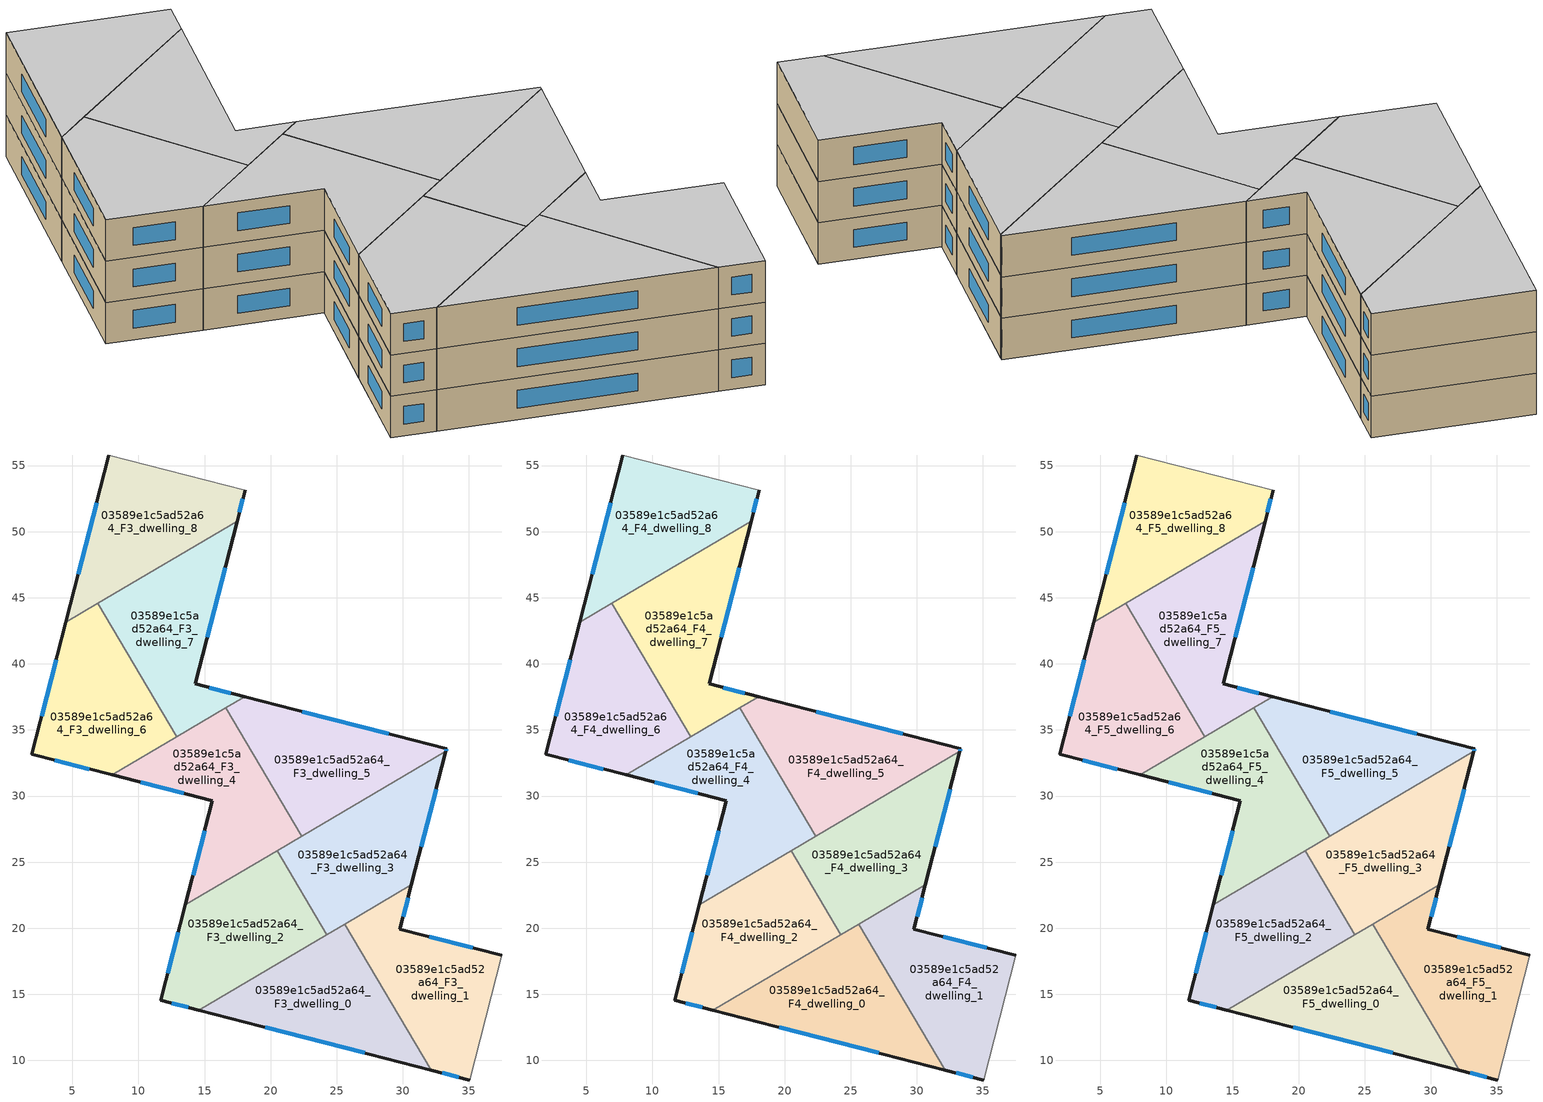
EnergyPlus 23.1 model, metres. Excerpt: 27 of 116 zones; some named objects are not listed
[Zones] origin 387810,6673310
03589e1c5ad52a64_F3_dwelling_0
 floor to 03589e1c5ad52a64_F2_dwelling_0 (EU_floor_Construction): 25.62,20.31 32.14,9.27 14.58,13.8 z9
 wall outside (EU_wall_Construction): 14.58,13.8 32.14,9.27 z9:12
 wall to 03589e1c5ad52a64_F3_dwelling_1 (EU_wall_Construction): 32.14,9.27 25.62,20.31 z9:12
 wall to 03589e1c5ad52a64_F3_dwelling_2 (EU_wall_Construction): 24.24,19.5 14.58,13.8 z9:12
 wall to 03589e1c5ad52a64_F3_dwelling_3 (EU_wall_Construction): 25.62,20.31 24.24,19.5 z9:12
 window (EU_Window_Construction): 19.59,12.5 27.12,10.56 z9.86:11.14
03589e1c5ad52a64_F3_dwelling_1
 floor to 03589e1c5ad52a64_F2_dwelling_1 (EU_floor_Construction): 37.48,17.94 35.05,8.52 32.14,9.27 25.62,20.31 30.65,23.28 29.78,19.93 z9
 wall outside (EU_wall_Construction): 37.48,17.94 29.78,19.93 30.65,23.28 / 32.14,9.27 35.05,8.52 z9:12
 wall adiabatic (EU_wall_Construction): 35.05,8.52 37.48,17.94 z9:12
 wall to 03589e1c5ad52a64_F3_dwelling_3 (EU_wall_Construction): 30.65,23.28 25.62,20.31 z9:12
 window (EU_Window_Construction): 30.03,20.88 30.4,22.32 / 35.28,18.51 31.98,19.36 / 32.97,9.05 34.22,8.73 z9.86:11.14
03589e1c5ad52a64_F3_dwelling_2
 floor to 03589e1c5ad52a64_F2_dwelling_2 (EU_floor_Construction): 20.48,25.85 24.23,19.5 14.58,13.8 11.69,14.54 13.55,21.76 z9
 wall outside (EU_wall_Construction): 13.55,21.76 11.69,14.54 14.58,13.8 z9:12
 wall to 03589e1c5ad52a64_F3_dwelling_3 (EU_wall_Construction): 24.23,19.5 20.48,25.85 z9:12
 wall to 03589e1c5ad52a64_F3_dwelling_4 (EU_wall_Construction): 20.48,25.85 13.55,21.76 z9:12
 window (EU_Window_Construction): 12.51,14.33 13.75,14.01 / 13.02,19.7 12.22,16.6 z9.86:11.14
03589e1c5ad52a64_F3_dwelling_3
 floor to 03589e1c5ad52a64_F2_dwelling_3 (EU_floor_Construction): 33.26,33.39 30.65,23.28 24.23,19.5 20.48,25.85 z9
 wall outside (EU_wall_Construction): 30.65,23.28 33.26,33.39 z9:12
 wall to 03589e1c5ad52a64_F3_dwelling_5 (EU_wall_Construction): 33.26,33.39 22.35,26.96 z9:12
 wall to 03589e1c5ad52a64_F3_dwelling_4 (EU_wall_Construction): 22.35,26.96 20.48,25.85 z9:12
 window (EU_Window_Construction): 31.39,26.17 32.51,30.5 z9.86:11.14
03589e1c5ad52a64_F3_dwelling_4
 floor to 03589e1c5ad52a64_F2_dwelling_4 (EU_floor_Construction): 16.62,36.67 22.35,26.96 13.55,21.76 15.58,29.64 8.02,31.59 z9
 wall outside (EU_wall_Construction): 8.02,31.59 15.58,29.64 13.55,21.76 z9:12
 wall to 03589e1c5ad52a64_F3_dwelling_5 (EU_wall_Construction): 22.35,26.96 16.62,36.67 z9:12
 wall to 03589e1c5ad52a64_F3_dwelling_6 (EU_wall_Construction): 12.9,34.47 8.02,31.59 z9:12
 wall to 03589e1c5ad52a64_F3_dwelling_7 (EU_wall_Construction): 16.62,36.67 12.9,34.47 z9:12
 window (EU_Window_Construction): 10.18,31.04 13.42,30.2 / 15,27.39 14.13,24.01 z9.86:11.14
03589e1c5ad52a64_F3_dwelling_5
 floor to 03589e1c5ad52a64_F2_dwelling_5 (EU_floor_Construction): 33.3,33.58 33.26,33.39 22.35,26.96 16.62,36.67 18.04,37.51 z9
 wall outside (EU_wall_Construction): 33.26,33.39 33.3,33.58 18.04,37.51 z9:12
 wall to 03589e1c5ad52a64_F3_dwelling_7 (EU_wall_Construction): 18.04,37.51 16.62,36.67 z9:12
 window (EU_Window_Construction): 28.94,34.7 22.4,36.39 / 33.27,33.44 33.29,33.52 z9.86:11.14
03589e1c5ad52a64_F3_dwelling_6
 floor to 03589e1c5ad52a64_F2_dwelling_6 (EU_floor_Construction): 6.93,44.59 12.9,34.47 8.02,31.59 1.93,33.16 4.51,43.17 z9
 wall outside (EU_wall_Construction): 4.51,43.17 1.93,33.16 8.02,31.59 z9:12
 wall to 03589e1c5ad52a64_F3_dwelling_7 (EU_wall_Construction): 12.9,34.47 6.93,44.59 z9:12
 wall to 03589e1c5ad52a64_F3_dwelling_8 (EU_wall_Construction): 6.93,44.59 4.51,43.17 z9:12
 window (EU_Window_Construction): 3.77,40.31 2.67,36.02 / 3.67,32.71 6.28,32.04 z9.86:11.14
03589e1c5ad52a64_F3_dwelling_7
 floor to 03589e1c5ad52a64_F2_dwelling_7 (EU_floor_Construction): 17.46,50.81 14.28,38.48 18.04,37.51 12.9,34.47 6.93,44.59 z9
 wall outside (EU_wall_Construction): 18.04,37.51 14.28,38.48 17.46,50.81 z9:12
 wall to 03589e1c5ad52a64_F3_dwelling_8 (EU_wall_Construction): 17.46,50.81 6.93,44.59 z9:12
 window (EU_Window_Construction): 16.97,37.79 15.36,38.2 / 15.19,42 16.55,47.28 z9.86:11.14
03589e1c5ad52a64_F3_dwelling_8
 floor to 03589e1c5ad52a64_F2_dwelling_8 (EU_floor_Construction): 18.06,53.15 17.46,50.81 4.51,43.17 7.77,55.8 z9
 wall outside (EU_wall_Construction): 7.77,55.8 4.51,43.17 / 17.46,50.81 18.06,53.15 z9:12
 wall adiabatic (EU_wall_Construction): 18.06,53.15 7.77,55.8 z9:12
 window (EU_Window_Construction): 6.84,52.19 5.44,46.78 / 17.63,51.47 17.89,52.48 z9.86:11.14
03589e1c5ad52a64_F4_dwelling_0
 floor to 03589e1c5ad52a64_F3_dwelling_0 (EU_floor_Construction): 25.62,20.31 32.14,9.27 14.58,13.8 z12
 wall outside (EU_wall_Construction): 14.58,13.8 32.14,9.27 z12:15
 wall to 03589e1c5ad52a64_F4_dwelling_1 (EU_wall_Construction): 32.14,9.27 25.62,20.31 z12:15
 wall to 03589e1c5ad52a64_F4_dwelling_2 (EU_wall_Construction): 24.24,19.5 14.58,13.8 z12:15
 wall to 03589e1c5ad52a64_F4_dwelling_3 (EU_wall_Construction): 25.62,20.31 24.24,19.5 z12:15
 window (EU_Window_Construction): 19.59,12.5 27.12,10.56 z12.86:14.14
03589e1c5ad52a64_F4_dwelling_1
 floor to 03589e1c5ad52a64_F3_dwelling_1 (EU_floor_Construction): 37.48,17.94 35.05,8.52 32.14,9.27 25.62,20.31 30.65,23.28 29.78,19.93 z12
 wall outside (EU_wall_Construction): 37.48,17.94 29.78,19.93 30.65,23.28 / 32.14,9.27 35.05,8.52 z12:15
 wall adiabatic (EU_wall_Construction): 35.05,8.52 37.48,17.94 z12:15
 wall to 03589e1c5ad52a64_F4_dwelling_3 (EU_wall_Construction): 30.65,23.28 25.62,20.31 z12:15
 window (EU_Window_Construction): 30.03,20.88 30.4,22.32 / 35.28,18.51 31.98,19.36 / 32.97,9.05 34.22,8.73 z12.86:14.14
03589e1c5ad52a64_F4_dwelling_2
 floor to 03589e1c5ad52a64_F3_dwelling_2 (EU_floor_Construction): 20.48,25.85 24.23,19.5 14.58,13.8 11.69,14.54 13.55,21.76 z12
 wall outside (EU_wall_Construction): 13.55,21.76 11.69,14.54 14.58,13.8 z12:15
 wall to 03589e1c5ad52a64_F4_dwelling_3 (EU_wall_Construction): 24.23,19.5 20.48,25.85 z12:15
 wall to 03589e1c5ad52a64_F4_dwelling_4 (EU_wall_Construction): 20.48,25.85 13.55,21.76 z12:15
 window (EU_Window_Construction): 12.51,14.33 13.75,14.01 / 13.02,19.7 12.22,16.6 z12.86:14.14
03589e1c5ad52a64_F4_dwelling_3
 floor to 03589e1c5ad52a64_F3_dwelling_3 (EU_floor_Construction): 33.26,33.39 30.65,23.28 24.23,19.5 20.48,25.85 z12
 wall outside (EU_wall_Construction): 30.65,23.28 33.26,33.39 z12:15
 wall to 03589e1c5ad52a64_F4_dwelling_5 (EU_wall_Construction): 33.26,33.39 22.35,26.96 z12:15
 wall to 03589e1c5ad52a64_F4_dwelling_4 (EU_wall_Construction): 22.35,26.96 20.48,25.85 z12:15
 window (EU_Window_Construction): 31.39,26.17 32.51,30.5 z12.86:14.14
03589e1c5ad52a64_F4_dwelling_4
 floor to 03589e1c5ad52a64_F3_dwelling_4 (EU_floor_Construction): 16.62,36.67 22.35,26.96 13.55,21.76 15.58,29.64 8.02,31.59 z12
 wall outside (EU_wall_Construction): 8.02,31.59 15.58,29.64 13.55,21.76 z12:15
 wall to 03589e1c5ad52a64_F4_dwelling_5 (EU_wall_Construction): 22.35,26.96 16.62,36.67 z12:15
 wall to 03589e1c5ad52a64_F4_dwelling_6 (EU_wall_Construction): 12.9,34.47 8.02,31.59 z12:15
 wall to 03589e1c5ad52a64_F4_dwelling_7 (EU_wall_Construction): 16.62,36.67 12.9,34.47 z12:15
 window (EU_Window_Construction): 10.18,31.04 13.42,30.2 / 15,27.39 14.13,24.01 z12.86:14.14
03589e1c5ad52a64_F4_dwelling_5
 floor to 03589e1c5ad52a64_F3_dwelling_5 (EU_floor_Construction): 33.3,33.58 33.26,33.39 22.35,26.96 16.62,36.67 18.04,37.51 z12
 wall outside (EU_wall_Construction): 33.26,33.39 33.3,33.58 18.04,37.51 z12:15
 wall to 03589e1c5ad52a64_F4_dwelling_7 (EU_wall_Construction): 18.04,37.51 16.62,36.67 z12:15
 window (EU_Window_Construction): 28.94,34.7 22.4,36.39 / 33.27,33.44 33.29,33.52 z12.86:14.14
03589e1c5ad52a64_F4_dwelling_6
 floor to 03589e1c5ad52a64_F3_dwelling_6 (EU_floor_Construction): 6.93,44.59 12.9,34.47 8.02,31.59 1.93,33.16 4.51,43.17 z12
 wall outside (EU_wall_Construction): 4.51,43.17 1.93,33.16 8.02,31.59 z12:15
 wall to 03589e1c5ad52a64_F4_dwelling_7 (EU_wall_Construction): 12.9,34.47 6.93,44.59 z12:15
 wall to 03589e1c5ad52a64_F4_dwelling_8 (EU_wall_Construction): 6.93,44.59 4.51,43.17 z12:15
 window (EU_Window_Construction): 3.77,40.31 2.67,36.02 / 3.67,32.71 6.28,32.04 z12.86:14.14
03589e1c5ad52a64_F4_dwelling_7
 floor to 03589e1c5ad52a64_F3_dwelling_7 (EU_floor_Construction): 17.46,50.81 14.28,38.48 18.04,37.51 12.9,34.47 6.93,44.59 z12
 wall outside (EU_wall_Construction): 18.04,37.51 14.28,38.48 17.46,50.81 z12:15
 wall to 03589e1c5ad52a64_F4_dwelling_8 (EU_wall_Construction): 17.46,50.81 6.93,44.59 z12:15
 window (EU_Window_Construction): 16.97,37.79 15.36,38.2 / 15.19,42 16.55,47.28 z12.86:14.14
03589e1c5ad52a64_F4_dwelling_8
 floor to 03589e1c5ad52a64_F3_dwelling_8 (EU_floor_Construction): 18.06,53.15 17.46,50.81 4.51,43.17 7.77,55.8 z12
 wall outside (EU_wall_Construction): 7.77,55.8 4.51,43.17 / 17.46,50.81 18.06,53.15 z12:15
 wall adiabatic (EU_wall_Construction): 18.06,53.15 7.77,55.8 z12:15
 window (EU_Window_Construction): 6.84,52.19 5.44,46.78 / 17.63,51.47 17.89,52.48 z12.86:14.14
03589e1c5ad52a64_F5_dwelling_0
 floor to 03589e1c5ad52a64_F4_dwelling_0 (EU_floor_Construction): 25.62,20.31 32.14,9.27 14.58,13.8 z15
 wall outside (EU_wall_Construction): 14.58,13.8 32.14,9.27 z15:18
 wall to 03589e1c5ad52a64_F5_dwelling_1 (EU_wall_Construction): 32.14,9.27 25.62,20.31 z15:18
 wall to 03589e1c5ad52a64_F5_dwelling_2 (EU_wall_Construction): 24.24,19.5 14.58,13.8 z15:18
 wall to 03589e1c5ad52a64_F5_dwelling_3 (EU_wall_Construction): 25.62,20.31 24.24,19.5 z15:18
 window (EU_Window_Construction): 19.59,12.5 27.12,10.56 z15.86:17.14
 ceiling to 03589e1c5ad52a64_F6_dwelling_0 (EU_floor_Construction): 32.14,9.27 25.62,20.31 14.58,13.8 z18
03589e1c5ad52a64_F5_dwelling_1
 floor to 03589e1c5ad52a64_F4_dwelling_1 (EU_floor_Construction): 37.48,17.94 35.05,8.52 32.14,9.27 25.62,20.31 30.65,23.28 29.78,19.93 z15
 wall outside (EU_wall_Construction): 37.48,17.94 29.78,19.93 30.65,23.28 / 32.14,9.27 35.05,8.52 z15:18
 wall adiabatic (EU_wall_Construction): 35.05,8.52 37.48,17.94 z15:18
 wall to 03589e1c5ad52a64_F5_dwelling_3 (EU_wall_Construction): 30.65,23.28 25.62,20.31 z15:18
 window (EU_Window_Construction): 30.03,20.88 30.4,22.32 / 35.28,18.51 31.98,19.36 / 32.97,9.05 34.22,8.73 z15.86:17.14
 ceiling to 03589e1c5ad52a64_F6_dwelling_1 (EU_floor_Construction): 35.05,8.52 37.48,17.94 29.78,19.93 30.65,23.28 25.62,20.31 32.14,9.27 z18
03589e1c5ad52a64_F5_dwelling_2
 floor to 03589e1c5ad52a64_F4_dwelling_2 (EU_floor_Construction): 20.48,25.85 24.23,19.5 14.58,13.8 11.69,14.54 13.55,21.76 z15
 wall outside (EU_wall_Construction): 13.55,21.76 11.69,14.54 14.58,13.8 z15:18
 wall to 03589e1c5ad52a64_F5_dwelling_3 (EU_wall_Construction): 24.23,19.5 20.48,25.85 z15:18
 wall to 03589e1c5ad52a64_F5_dwelling_4 (EU_wall_Construction): 20.48,25.85 13.55,21.76 z15:18
 window (EU_Window_Construction): 12.51,14.33 13.75,14.01 / 13.02,19.7 12.22,16.6 z15.86:17.14
 ceiling to 03589e1c5ad52a64_F6_dwelling_2 (EU_floor_Construction): 24.23,19.5 20.48,25.85 13.55,21.76 11.69,14.54 14.58,13.8 z18
03589e1c5ad52a64_F5_dwelling_3
 floor to 03589e1c5ad52a64_F4_dwelling_3 (EU_floor_Construction): 33.26,33.39 30.65,23.28 24.23,19.5 20.48,25.85 z15
 wall outside (EU_wall_Construction): 30.65,23.28 33.26,33.39 z15:18
 wall to 03589e1c5ad52a64_F5_dwelling_5 (EU_wall_Construction): 33.26,33.39 22.35,26.96 z15:18
 wall to 03589e1c5ad52a64_F5_dwelling_4 (EU_wall_Construction): 22.35,26.96 20.48,25.85 z15:18
 window (EU_Window_Construction): 31.39,26.17 32.51,30.5 z15.86:17.14
 ceiling to 03589e1c5ad52a64_F6_dwelling_3 (EU_floor_Construction): 30.65,23.28 33.26,33.39 20.48,25.85 24.23,19.5 z18
03589e1c5ad52a64_F5_dwelling_4
 floor to 03589e1c5ad52a64_F4_dwelling_4 (EU_floor_Construction): 16.62,36.67 22.35,26.96 13.55,21.76 15.58,29.64 8.02,31.59 z15
 wall outside (EU_wall_Construction): 8.02,31.59 15.58,29.64 13.55,21.76 z15:18
 wall to 03589e1c5ad52a64_F5_dwelling_5 (EU_wall_Construction): 22.35,26.96 16.62,36.67 z15:18
 wall to 03589e1c5ad52a64_F5_dwelling_6 (EU_wall_Construction): 12.9,34.47 8.02,31.59 z15:18
 wall to 03589e1c5ad52a64_F5_dwelling_7 (EU_wall_Construction): 16.62,36.67 12.9,34.47 z15:18
 window (EU_Window_Construction): 10.18,31.04 13.42,30.2 / 15,27.39 14.13,24.01 z15.86:17.14
 ceiling to 03589e1c5ad52a64_F6_dwelling_4 (EU_floor_Construction): 22.35,26.96 16.62,36.67 8.02,31.59 15.58,29.64 13.55,21.76 z18
03589e1c5ad52a64_F5_dwelling_5
 floor to 03589e1c5ad52a64_F4_dwelling_5 (EU_floor_Construction): 33.3,33.58 33.26,33.39 22.35,26.96 16.62,36.67 18.04,37.51 z15
 wall outside (EU_wall_Construction): 33.26,33.39 33.3,33.58 18.04,37.51 z15:18
 wall to 03589e1c5ad52a64_F5_dwelling_7 (EU_wall_Construction): 18.04,37.51 16.62,36.67 z15:18
 window (EU_Window_Construction): 28.94,34.7 22.4,36.39 / 33.27,33.44 33.29,33.52 z15.86:17.14
 ceiling to 03589e1c5ad52a64_F6_dwelling_5 (EU_floor_Construction): 33.26,33.39 33.3,33.58 18.04,37.51 16.62,36.67 22.35,26.96 z18
03589e1c5ad52a64_F5_dwelling_6
 floor to 03589e1c5ad52a64_F4_dwelling_6 (EU_floor_Construction): 6.93,44.59 12.9,34.47 8.02,31.59 1.93,33.16 4.51,43.17 z15
 wall outside (EU_wall_Construction): 4.51,43.17 1.93,33.16 8.02,31.59 z15:18
 wall to 03589e1c5ad52a64_F5_dwelling_7 (EU_wall_Construction): 12.9,34.47 6.93,44.59 z15:18
 wall to 03589e1c5ad52a64_F5_dwelling_8 (EU_wall_Construction): 6.93,44.59 4.51,43.17 z15:18
 window (EU_Window_Construction): 3.77,40.31 2.67,36.02 / 3.67,32.71 6.28,32.04 z15.86:17.14
 ceiling to 03589e1c5ad52a64_F6_dwelling_6 (EU_floor_Construction): 12.9,34.47 6.93,44.59 4.51,43.17 1.93,33.16 8.02,31.59 z18
03589e1c5ad52a64_F5_dwelling_7
 floor to 03589e1c5ad52a64_F4_dwelling_7 (EU_floor_Construction): 17.46,50.81 14.28,38.48 18.04,37.51 12.9,34.47 6.93,44.59 z15
 wall outside (EU_wall_Construction): 18.04,37.51 14.28,38.48 17.46,50.81 z15:18
 wall to 03589e1c5ad52a64_F5_dwelling_8 (EU_wall_Construction): 17.46,50.81 6.93,44.59 z15:18
 window (EU_Window_Construction): 16.97,37.79 15.36,38.2 / 15.19,42 16.55,47.28 z15.86:17.14
 ceiling to 03589e1c5ad52a64_F6_dwelling_7 (EU_floor_Construction): 18.04,37.51 14.28,38.48 17.46,50.81 6.93,44.59 12.9,34.47 z18
03589e1c5ad52a64_F5_dwelling_8
 floor to 03589e1c5ad52a64_F4_dwelling_8 (EU_floor_Construction): 18.06,53.15 17.46,50.81 4.51,43.17 7.77,55.8 z15
 wall outside (EU_wall_Construction): 7.77,55.8 4.51,43.17 / 17.46,50.81 18.06,53.15 z15:18
 wall adiabatic (EU_wall_Construction): 18.06,53.15 7.77,55.8 z15:18
 window (EU_Window_Construction): 6.84,52.19 5.44,46.78 / 17.63,51.47 17.89,52.48 z15.86:17.14
 ceiling to 03589e1c5ad52a64_F6_dwelling_8 (EU_floor_Construction): 17.46,50.81 18.06,53.15 7.77,55.8 4.51,43.17 z18
[Building]
EU S2 Campaign: North Axis=0; Terrain=City; Solar Distribution=FullExterior
[Site:Location]
Helsinki-Vantaa.AP: Latitude=60.317; Longitude=24.963; Time Zone=2; Elevation=54.6
[SizingPeriod:WeatherFileDays]
AnnualSizingPeriod: Begin Month=1; Begin Day of Month=1; End Month=12; End Day of Month=31; Day of Week for Start Day=Monday; Use Weather File Daylight Saving Period=No; Use Weather File Rain and Snow Indicators=No
[MATERIAL]
EU_InternalMass_Material: Roughness=MediumRough; Thickness=0.1; Conductivity=1; Density=1800; Specific Heat=900; Thermal Absorptance=0.9; Solar Absorptance=0.7; Visible Absorptance=0.7
[MATERIAL:NOMASS] Roughness=MediumRough; Thermal Absorptance=0.9; Solar Absorptance=0.7; Visible Absorptance=0.7
Name | Thermal Resistance
EU_wall_NoMass | 5.91765
EU_floor_NoMass | 6.2875
[WINDOWMATERIAL:SIMPLEGLAZINGSYSTEM]
EU_Window_SimpleGlazing: UFactor=0.994035; Solar Heat Gain Coefficient=0.7; Visible Transmittance=0.7
[CONSTRUCTION]
EU_wall_Construction: EU_wall_NoMass
EU_floor_Construction: EU_floor_NoMass
EU_Window_Construction: EU_Window_SimpleGlazing
EU_InternalMass_Construction: EU_InternalMass_Material
[ZONE] Type=1; Multiplier=1; Ceiling Height=autocalculate; Floor Area=autocalculate; Part of Total Floor Area=Yes
Name | Volume
03589e1c5ad52a64_F3_dwelling_0; 03589e1c5ad52a64_F4_dwelling_0; 03589e1c5ad52a64_F5_dwelling_0 | 246.678
03589e1c5ad52a64_F3_dwelling_1; 03589e1c5ad52a64_F4_dwelling_1; 03589e1c5ad52a64_F5_dwelling_1 | 246.668
03589e1c5ad52a64_F3_dwelling_2; 03589e1c5ad52a64_F4_dwelling_2; 03589e1c5ad52a64_F5_dwelling_2 | 246.696
03589e1c5ad52a64_F3_dwelling_3; 03589e1c5ad52a64_F4_dwelling_3; 03589e1c5ad52a64_F5_dwelling_3 | 246.664
03589e1c5ad52a64_F3_dwelling_4; 03589e1c5ad52a64_F4_dwelling_4; 03589e1c5ad52a64_F5_dwelling_4 | 246.658
03589e1c5ad52a64_F3_dwelling_5; 03589e1c5ad52a64_F4_dwelling_5; 03589e1c5ad52a64_F5_dwelling_5 | 246.677
03589e1c5ad52a64_F3_dwelling_6; 03589e1c5ad52a64_F4_dwelling_6; 03589e1c5ad52a64_F5_dwelling_6 | 246.698
03589e1c5ad52a64_F3_dwelling_7; 03589e1c5ad52a64_F4_dwelling_7; 03589e1c5ad52a64_F5_dwelling_7 | 246.682
03589e1c5ad52a64_F3_dwelling_8; 03589e1c5ad52a64_F4_dwelling_8; 03589e1c5ad52a64_F5_dwelling_8 | 246.686
[INTERNALMASS] Construction=EU_InternalMass_Construction
Name | Zone or ZoneList | Surface Area
03589e1c5ad52a64_F3_dwelling_0_EU_InternalMass | 03589e1c5ad52a64_F3_dwelling_0 | 82.2289
03589e1c5ad52a64_F3_dwelling_1_EU_InternalMass | 03589e1c5ad52a64_F3_dwelling_1 | 82.223
03589e1c5ad52a64_F3_dwelling_2_EU_InternalMass | 03589e1c5ad52a64_F3_dwelling_2 | 82.2314
03589e1c5ad52a64_F3_dwelling_3_EU_InternalMass | 03589e1c5ad52a64_F3_dwelling_3 | 82.222
03589e1c5ad52a64_F3_dwelling_4_EU_InternalMass | 03589e1c5ad52a64_F3_dwelling_4 | 82.2219
03589e1c5ad52a64_F3_dwelling_5_EU_InternalMass | 03589e1c5ad52a64_F3_dwelling_5 | 82.2223
03589e1c5ad52a64_F3_dwelling_6_EU_InternalMass | 03589e1c5ad52a64_F3_dwelling_6 | 82.2332
03589e1c5ad52a64_F3_dwelling_7_EU_InternalMass | 03589e1c5ad52a64_F3_dwelling_7 | 82.2251
03589e1c5ad52a64_F3_dwelling_8_EU_InternalMass | 03589e1c5ad52a64_F3_dwelling_8 | 82.2289
03589e1c5ad52a64_F4_dwelling_0_EU_InternalMass | 03589e1c5ad52a64_F4_dwelling_0 | 82.2289
03589e1c5ad52a64_F4_dwelling_1_EU_InternalMass | 03589e1c5ad52a64_F4_dwelling_1 | 82.223
03589e1c5ad52a64_F4_dwelling_2_EU_InternalMass | 03589e1c5ad52a64_F4_dwelling_2 | 82.2314
03589e1c5ad52a64_F4_dwelling_3_EU_InternalMass | 03589e1c5ad52a64_F4_dwelling_3 | 82.222
03589e1c5ad52a64_F4_dwelling_4_EU_InternalMass | 03589e1c5ad52a64_F4_dwelling_4 | 82.2219
03589e1c5ad52a64_F4_dwelling_5_EU_InternalMass | 03589e1c5ad52a64_F4_dwelling_5 | 82.2223
03589e1c5ad52a64_F4_dwelling_6_EU_InternalMass | 03589e1c5ad52a64_F4_dwelling_6 | 82.2332
03589e1c5ad52a64_F4_dwelling_7_EU_InternalMass | 03589e1c5ad52a64_F4_dwelling_7 | 82.2251
03589e1c5ad52a64_F4_dwelling_8_EU_InternalMass | 03589e1c5ad52a64_F4_dwelling_8 | 82.2289
03589e1c5ad52a64_F5_dwelling_0_EU_InternalMass | 03589e1c5ad52a64_F5_dwelling_0 | 82.2289
03589e1c5ad52a64_F5_dwelling_1_EU_InternalMass | 03589e1c5ad52a64_F5_dwelling_1 | 82.223
03589e1c5ad52a64_F5_dwelling_2_EU_InternalMass | 03589e1c5ad52a64_F5_dwelling_2 | 82.2314
03589e1c5ad52a64_F5_dwelling_3_EU_InternalMass | 03589e1c5ad52a64_F5_dwelling_3 | 82.222
03589e1c5ad52a64_F5_dwelling_4_EU_InternalMass | 03589e1c5ad52a64_F5_dwelling_4 | 82.2219
03589e1c5ad52a64_F5_dwelling_5_EU_InternalMass | 03589e1c5ad52a64_F5_dwelling_5 | 82.2223
03589e1c5ad52a64_F5_dwelling_6_EU_InternalMass | 03589e1c5ad52a64_F5_dwelling_6 | 82.2332
03589e1c5ad52a64_F5_dwelling_7_EU_InternalMass | 03589e1c5ad52a64_F5_dwelling_7 | 82.2251
03589e1c5ad52a64_F5_dwelling_8_EU_InternalMass | 03589e1c5ad52a64_F5_dwelling_8 | 82.2289
[OTHEREQUIPMENT] Fuel Type=Electricity; Design Level Calculation Method=Watts/Area; Power per Zone Floor Area=1; Fraction Latent=0; Fraction Radiant=0; Fraction Lost=0; Carbon Dioxide Generation Rate=0; EndUse Subcategory=EU_Step8_InternalGains
Name | Zone or ZoneList or Space or SpaceList | Schedule
EU_Step8_InternalGain_03589e1c5ad52a64_F3_dwelling_0_f000 | 03589e1c5ad52a64_F3_dwelling_0 | EU_Step8_GainSchedule_03589e1c5ad52a64_F3_dwelling_0_f000
EU_Step8_InternalGain_03589e1c5ad52a64_F3_dwelling_1_f000 | 03589e1c5ad52a64_F3_dwelling_1 | EU_Step8_GainSchedule_03589e1c5ad52a64_F3_dwelling_1_f000
EU_Step8_InternalGain_03589e1c5ad52a64_F3_dwelling_2_f000 | 03589e1c5ad52a64_F3_dwelling_2 | EU_Step8_GainSchedule_03589e1c5ad52a64_F3_dwelling_2_f000
EU_Step8_InternalGain_03589e1c5ad52a64_F3_dwelling_3_f000 | 03589e1c5ad52a64_F3_dwelling_3 | EU_Step8_GainSchedule_03589e1c5ad52a64_F3_dwelling_3_f000
EU_Step8_InternalGain_03589e1c5ad52a64_F3_dwelling_4_f000 | 03589e1c5ad52a64_F3_dwelling_4 | EU_Step8_GainSchedule_03589e1c5ad52a64_F3_dwelling_4_f000
EU_Step8_InternalGain_03589e1c5ad52a64_F3_dwelling_5_f000 | 03589e1c5ad52a64_F3_dwelling_5 | EU_Step8_GainSchedule_03589e1c5ad52a64_F3_dwelling_5_f000
EU_Step8_InternalGain_03589e1c5ad52a64_F3_dwelling_6_f000 | 03589e1c5ad52a64_F3_dwelling_6 | EU_Step8_GainSchedule_03589e1c5ad52a64_F3_dwelling_6_f000
EU_Step8_InternalGain_03589e1c5ad52a64_F3_dwelling_7_f000 | 03589e1c5ad52a64_F3_dwelling_7 | EU_Step8_GainSchedule_03589e1c5ad52a64_F3_dwelling_7_f000
EU_Step8_InternalGain_03589e1c5ad52a64_F3_dwelling_8_f000 | 03589e1c5ad52a64_F3_dwelling_8 | EU_Step8_GainSchedule_03589e1c5ad52a64_F3_dwelling_8_f000
EU_Step8_InternalGain_03589e1c5ad52a64_F4_dwelling_0_f000 | 03589e1c5ad52a64_F4_dwelling_0 | EU_Step8_GainSchedule_03589e1c5ad52a64_F4_dwelling_0_f000
EU_Step8_InternalGain_03589e1c5ad52a64_F4_dwelling_1_f000 | 03589e1c5ad52a64_F4_dwelling_1 | EU_Step8_GainSchedule_03589e1c5ad52a64_F4_dwelling_1_f000
EU_Step8_InternalGain_03589e1c5ad52a64_F4_dwelling_2_f000 | 03589e1c5ad52a64_F4_dwelling_2 | EU_Step8_GainSchedule_03589e1c5ad52a64_F4_dwelling_2_f000
EU_Step8_InternalGain_03589e1c5ad52a64_F4_dwelling_3_f000 | 03589e1c5ad52a64_F4_dwelling_3 | EU_Step8_GainSchedule_03589e1c5ad52a64_F4_dwelling_3_f000
EU_Step8_InternalGain_03589e1c5ad52a64_F4_dwelling_4_f000 | 03589e1c5ad52a64_F4_dwelling_4 | EU_Step8_GainSchedule_03589e1c5ad52a64_F4_dwelling_4_f000
EU_Step8_InternalGain_03589e1c5ad52a64_F4_dwelling_5_f000 | 03589e1c5ad52a64_F4_dwelling_5 | EU_Step8_GainSchedule_03589e1c5ad52a64_F4_dwelling_5_f000
EU_Step8_InternalGain_03589e1c5ad52a64_F4_dwelling_6_f000 | 03589e1c5ad52a64_F4_dwelling_6 | EU_Step8_GainSchedule_03589e1c5ad52a64_F4_dwelling_6_f000
EU_Step8_InternalGain_03589e1c5ad52a64_F4_dwelling_7_f000 | 03589e1c5ad52a64_F4_dwelling_7 | EU_Step8_GainSchedule_03589e1c5ad52a64_F4_dwelling_7_f000
EU_Step8_InternalGain_03589e1c5ad52a64_F4_dwelling_8_f000 | 03589e1c5ad52a64_F4_dwelling_8 | EU_Step8_GainSchedule_03589e1c5ad52a64_F4_dwelling_8_f000
EU_Step8_InternalGain_03589e1c5ad52a64_F5_dwelling_0_f000 | 03589e1c5ad52a64_F5_dwelling_0 | EU_Step8_GainSchedule_03589e1c5ad52a64_F5_dwelling_0_f000
EU_Step8_InternalGain_03589e1c5ad52a64_F5_dwelling_1_f000 | 03589e1c5ad52a64_F5_dwelling_1 | EU_Step8_GainSchedule_03589e1c5ad52a64_F5_dwelling_1_f000
EU_Step8_InternalGain_03589e1c5ad52a64_F5_dwelling_2_f000 | 03589e1c5ad52a64_F5_dwelling_2 | EU_Step8_GainSchedule_03589e1c5ad52a64_F5_dwelling_2_f000
EU_Step8_InternalGain_03589e1c5ad52a64_F5_dwelling_3_f000 | 03589e1c5ad52a64_F5_dwelling_3 | EU_Step8_GainSchedule_03589e1c5ad52a64_F5_dwelling_3_f000
EU_Step8_InternalGain_03589e1c5ad52a64_F5_dwelling_4_f000 | 03589e1c5ad52a64_F5_dwelling_4 | EU_Step8_GainSchedule_03589e1c5ad52a64_F5_dwelling_4_f000
EU_Step8_InternalGain_03589e1c5ad52a64_F5_dwelling_5_f000 | 03589e1c5ad52a64_F5_dwelling_5 | EU_Step8_GainSchedule_03589e1c5ad52a64_F5_dwelling_5_f000
EU_Step8_InternalGain_03589e1c5ad52a64_F5_dwelling_6_f000 | 03589e1c5ad52a64_F5_dwelling_6 | EU_Step8_GainSchedule_03589e1c5ad52a64_F5_dwelling_6_f000
EU_Step8_InternalGain_03589e1c5ad52a64_F5_dwelling_7_f000 | 03589e1c5ad52a64_F5_dwelling_7 | EU_Step8_GainSchedule_03589e1c5ad52a64_F5_dwelling_7_f000
EU_Step8_InternalGain_03589e1c5ad52a64_F5_dwelling_8_f000 | 03589e1c5ad52a64_F5_dwelling_8 | EU_Step8_GainSchedule_03589e1c5ad52a64_F5_dwelling_8_f000
[ZONEVENTILATION:DESIGNFLOWRATE] Schedule=EU_AlwaysOn; Design Flow Rate Calculation Method=AirChanges/Hour; Air Changes per Hour=0.596421; Ventilation Type=Natural; Fan Pressure Rise=0; Fan Total Efficiency=1; Constant Term Coefficient=1; Temperature Term Coefficient=0; Velocity Term Coefficient=0; Velocity Squared Term Coefficient=0; Minimum Indoor Temperature=-100; Maximum Indoor Temperature=100; Delta Temperature=-100; Minimum Outdoor Temperature=-100; Maximum Outdoor Temperature=100; Maximum Wind Speed=40
Name | Zone or ZoneList or Space or SpaceList
EU_ConstantAir_03589e1c5ad52a64_F3_dwelling_0 | 03589e1c5ad52a64_F3_dwelling_0
EU_ConstantAir_03589e1c5ad52a64_F3_dwelling_1 | 03589e1c5ad52a64_F3_dwelling_1
EU_ConstantAir_03589e1c5ad52a64_F3_dwelling_2 | 03589e1c5ad52a64_F3_dwelling_2
EU_ConstantAir_03589e1c5ad52a64_F3_dwelling_3 | 03589e1c5ad52a64_F3_dwelling_3
EU_ConstantAir_03589e1c5ad52a64_F3_dwelling_4 | 03589e1c5ad52a64_F3_dwelling_4
EU_ConstantAir_03589e1c5ad52a64_F3_dwelling_5 | 03589e1c5ad52a64_F3_dwelling_5
EU_ConstantAir_03589e1c5ad52a64_F3_dwelling_6 | 03589e1c5ad52a64_F3_dwelling_6
EU_ConstantAir_03589e1c5ad52a64_F3_dwelling_7 | 03589e1c5ad52a64_F3_dwelling_7
EU_ConstantAir_03589e1c5ad52a64_F3_dwelling_8 | 03589e1c5ad52a64_F3_dwelling_8
EU_ConstantAir_03589e1c5ad52a64_F4_dwelling_0 | 03589e1c5ad52a64_F4_dwelling_0
EU_ConstantAir_03589e1c5ad52a64_F4_dwelling_1 | 03589e1c5ad52a64_F4_dwelling_1
EU_ConstantAir_03589e1c5ad52a64_F4_dwelling_2 | 03589e1c5ad52a64_F4_dwelling_2
EU_ConstantAir_03589e1c5ad52a64_F4_dwelling_3 | 03589e1c5ad52a64_F4_dwelling_3
EU_ConstantAir_03589e1c5ad52a64_F4_dwelling_4 | 03589e1c5ad52a64_F4_dwelling_4
EU_ConstantAir_03589e1c5ad52a64_F4_dwelling_5 | 03589e1c5ad52a64_F4_dwelling_5
EU_ConstantAir_03589e1c5ad52a64_F4_dwelling_6 | 03589e1c5ad52a64_F4_dwelling_6
EU_ConstantAir_03589e1c5ad52a64_F4_dwelling_7 | 03589e1c5ad52a64_F4_dwelling_7
EU_ConstantAir_03589e1c5ad52a64_F4_dwelling_8 | 03589e1c5ad52a64_F4_dwelling_8
EU_ConstantAir_03589e1c5ad52a64_F5_dwelling_0 | 03589e1c5ad52a64_F5_dwelling_0
EU_ConstantAir_03589e1c5ad52a64_F5_dwelling_1 | 03589e1c5ad52a64_F5_dwelling_1
EU_ConstantAir_03589e1c5ad52a64_F5_dwelling_2 | 03589e1c5ad52a64_F5_dwelling_2
EU_ConstantAir_03589e1c5ad52a64_F5_dwelling_3 | 03589e1c5ad52a64_F5_dwelling_3
EU_ConstantAir_03589e1c5ad52a64_F5_dwelling_4 | 03589e1c5ad52a64_F5_dwelling_4
EU_ConstantAir_03589e1c5ad52a64_F5_dwelling_5 | 03589e1c5ad52a64_F5_dwelling_5
EU_ConstantAir_03589e1c5ad52a64_F5_dwelling_6 | 03589e1c5ad52a64_F5_dwelling_6
EU_ConstantAir_03589e1c5ad52a64_F5_dwelling_7 | 03589e1c5ad52a64_F5_dwelling_7
EU_ConstantAir_03589e1c5ad52a64_F5_dwelling_8 | 03589e1c5ad52a64_F5_dwelling_8
[HVACTEMPLATE:ZONE:IDEALLOADSAIRSYSTEM] System Availability Schedule=EU_AlwaysOn; Maximum Heating Supply Air Temperature=50; Minimum Cooling Supply Air Temperature=13; Maximum Heating Supply Air Humidity Ratio=0.0156; Minimum Cooling Supply Air Humidity Ratio=0.0077; Heating Limit=NoLimit; Cooling Limit=NoLimit; Heating Availability Schedule=EU_AlwaysOn; Cooling Availability Schedule=EU_CoolingOff; Dehumidification Control Type=ConstantSensibleHeatRatio; Cooling Sensible Heat Ratio=0.7; Dehumidification Setpoint=60; Humidification Control Type=None; Humidification Setpoint=30; Outdoor Air Method=None; Outdoor Air Flow Rate per Person=0.00944; Outdoor Air Flow Rate per Zone Floor Area=0; Outdoor Air Flow Rate per Zone=0; Demand Controlled Ventilation Type=None; Outdoor Air Economizer Type=NoEconomizer; Heat Recovery Type=None; Sensible Heat Recovery Effectiveness=0.7; Latent Heat Recovery Effectiveness=0.65
Name | Template Thermostat
03589e1c5ad52a64_F3_dwelling_0 | EU_HeatOnly_03589e1c5ad52a64_F3_dwelling_0
03589e1c5ad52a64_F3_dwelling_1 | EU_HeatOnly_03589e1c5ad52a64_F3_dwelling_1
03589e1c5ad52a64_F3_dwelling_2 | EU_HeatOnly_03589e1c5ad52a64_F3_dwelling_2
03589e1c5ad52a64_F3_dwelling_3 | EU_HeatOnly_03589e1c5ad52a64_F3_dwelling_3
03589e1c5ad52a64_F3_dwelling_4 | EU_HeatOnly_03589e1c5ad52a64_F3_dwelling_4
03589e1c5ad52a64_F3_dwelling_5 | EU_HeatOnly_03589e1c5ad52a64_F3_dwelling_5
03589e1c5ad52a64_F3_dwelling_6 | EU_HeatOnly_03589e1c5ad52a64_F3_dwelling_6
03589e1c5ad52a64_F3_dwelling_7 | EU_HeatOnly_03589e1c5ad52a64_F3_dwelling_7
03589e1c5ad52a64_F3_dwelling_8 | EU_HeatOnly_03589e1c5ad52a64_F3_dwelling_8
03589e1c5ad52a64_F4_dwelling_0 | EU_HeatOnly_03589e1c5ad52a64_F4_dwelling_0
03589e1c5ad52a64_F4_dwelling_1 | EU_HeatOnly_03589e1c5ad52a64_F4_dwelling_1
03589e1c5ad52a64_F4_dwelling_2 | EU_HeatOnly_03589e1c5ad52a64_F4_dwelling_2
03589e1c5ad52a64_F4_dwelling_3 | EU_HeatOnly_03589e1c5ad52a64_F4_dwelling_3
03589e1c5ad52a64_F4_dwelling_4 | EU_HeatOnly_03589e1c5ad52a64_F4_dwelling_4
03589e1c5ad52a64_F4_dwelling_5 | EU_HeatOnly_03589e1c5ad52a64_F4_dwelling_5
03589e1c5ad52a64_F4_dwelling_6 | EU_HeatOnly_03589e1c5ad52a64_F4_dwelling_6
03589e1c5ad52a64_F4_dwelling_7 | EU_HeatOnly_03589e1c5ad52a64_F4_dwelling_7
03589e1c5ad52a64_F4_dwelling_8 | EU_HeatOnly_03589e1c5ad52a64_F4_dwelling_8
03589e1c5ad52a64_F5_dwelling_0 | EU_HeatOnly_03589e1c5ad52a64_F5_dwelling_0
03589e1c5ad52a64_F5_dwelling_1 | EU_HeatOnly_03589e1c5ad52a64_F5_dwelling_1
03589e1c5ad52a64_F5_dwelling_2 | EU_HeatOnly_03589e1c5ad52a64_F5_dwelling_2
03589e1c5ad52a64_F5_dwelling_3 | EU_HeatOnly_03589e1c5ad52a64_F5_dwelling_3
03589e1c5ad52a64_F5_dwelling_4 | EU_HeatOnly_03589e1c5ad52a64_F5_dwelling_4
03589e1c5ad52a64_F5_dwelling_5 | EU_HeatOnly_03589e1c5ad52a64_F5_dwelling_5
03589e1c5ad52a64_F5_dwelling_6 | EU_HeatOnly_03589e1c5ad52a64_F5_dwelling_6
03589e1c5ad52a64_F5_dwelling_7 | EU_HeatOnly_03589e1c5ad52a64_F5_dwelling_7
03589e1c5ad52a64_F5_dwelling_8 | EU_HeatOnly_03589e1c5ad52a64_F5_dwelling_8
[SIZING:ZONE] Zone Cooling Design Supply Air Temperature Input Method=SupplyAirTemperature; Zone Cooling Design Supply Air Temperature=13; Zone Heating Design Supply Air Temperature Input Method=SupplyAirTemperature; Zone Heating Design Supply Air Temperature=50; Zone Cooling Design Supply Air Humidity Ratio=0.008; Zone Heating Design Supply Air Humidity Ratio=0.008; Cooling Design Air Flow Method=DesignDay; Cooling Design Air Flow Rate=0; Cooling Minimum Air Flow per Zone Floor Area=0.000762; Cooling Minimum Air Flow=0; Cooling Minimum Air Flow Fraction=0.2; Heating Design Air Flow Method=DesignDay; Heating Design Air Flow Rate=0; Heating Maximum Air Flow per Zone Floor Area=0.002032; Heating Maximum Air Flow=0.141576; Heating Maximum Air Flow Fraction=0.3; Account for Dedicated Outdoor Air System=No; Dedicated Outdoor Air System Control Strategy=NeutralSupplyAir; Dedicated Outdoor Air Low Setpoint Temperature for Design=autosize; Dedicated Outdoor Air High Setpoint Temperature for Design=autosize; Zone Load Sizing Method=Sensible Load Only No Latent Load; Zone Latent Cooling Design Supply Air Humidity Ratio Input Method=HumidityRatioDifference; Zone Cooling Design Supply Air Humidity Ratio Difference=0.005; Zone Latent Heating Design Supply Air Humidity Ratio Input Method=HumidityRatioDifference; Zone Humidification Design Supply Air Humidity Ratio Difference=0.005
03589e1c5ad52a64_F3_dwelling_0; 03589e1c5ad52a64_F3_dwelling_1; 03589e1c5ad52a64_F3_dwelling_2; 03589e1c5ad52a64_F3_dwelling_3; 03589e1c5ad52a64_F3_dwelling_4; 03589e1c5ad52a64_F3_dwelling_5; 03589e1c5ad52a64_F3_dwelling_6; 03589e1c5ad52a64_F3_dwelling_7; 03589e1c5ad52a64_F3_dwelling_8; 03589e1c5ad52a64_F4_dwelling_0; 03589e1c5ad52a64_F4_dwelling_1; 03589e1c5ad52a64_F4_dwelling_2; 03589e1c5ad52a64_F4_dwelling_3; 03589e1c5ad52a64_F4_dwelling_4; 03589e1c5ad52a64_F4_dwelling_5; 03589e1c5ad52a64_F4_dwelling_6; 03589e1c5ad52a64_F4_dwelling_7; 03589e1c5ad52a64_F4_dwelling_8; 03589e1c5ad52a64_F5_dwelling_0; 03589e1c5ad52a64_F5_dwelling_1; 03589e1c5ad52a64_F5_dwelling_2; 03589e1c5ad52a64_F5_dwelling_3; 03589e1c5ad52a64_F5_dwelling_4; 03589e1c5ad52a64_F5_dwelling_5; 03589e1c5ad52a64_F5_dwelling_6; 03589e1c5ad52a64_F5_dwelling_7; 03589e1c5ad52a64_F5_dwelling_8
[SCHEDULE:CONSTANT]
Name | Hourly Value
EU_AlwaysOn | 1
EU_CoolingOff | 0
[SCHEDULE:FILE] Column Number=1; Rows to Skip at Top=0; Number of Hours of Data=8760; Column Separator=Comma; Interpolate to Timestep=No; Minutes per Item=60; Adjust Schedule for Daylight Savings=Yes
Name | File
EU_Step8_GainSchedule_03589e1c5ad52a64_F3_dwelling_0_f000 | ../../schedules/03589e1c5ad52a64/03589e1c5ad52a64_F3_dwelling_0_f000_gain.csv
EU_Step8_GainSchedule_03589e1c5ad52a64_F3_dwelling_1_f000 | ../../schedules/03589e1c5ad52a64/03589e1c5ad52a64_F3_dwelling_1_f000_gain.csv
EU_Step8_GainSchedule_03589e1c5ad52a64_F3_dwelling_2_f000 | ../../schedules/03589e1c5ad52a64/03589e1c5ad52a64_F3_dwelling_2_f000_gain.csv
EU_Step8_GainSchedule_03589e1c5ad52a64_F3_dwelling_3_f000 | ../../schedules/03589e1c5ad52a64/03589e1c5ad52a64_F3_dwelling_3_f000_gain.csv
EU_Step8_GainSchedule_03589e1c5ad52a64_F3_dwelling_4_f000 | ../../schedules/03589e1c5ad52a64/03589e1c5ad52a64_F3_dwelling_4_f000_gain.csv
EU_Step8_GainSchedule_03589e1c5ad52a64_F3_dwelling_5_f000 | ../../schedules/03589e1c5ad52a64/03589e1c5ad52a64_F3_dwelling_5_f000_gain.csv
EU_Step8_GainSchedule_03589e1c5ad52a64_F3_dwelling_6_f000 | ../../schedules/03589e1c5ad52a64/03589e1c5ad52a64_F3_dwelling_6_f000_gain.csv
EU_Step8_GainSchedule_03589e1c5ad52a64_F3_dwelling_7_f000 | ../../schedules/03589e1c5ad52a64/03589e1c5ad52a64_F3_dwelling_7_f000_gain.csv
EU_Step8_GainSchedule_03589e1c5ad52a64_F3_dwelling_8_f000 | ../../schedules/03589e1c5ad52a64/03589e1c5ad52a64_F3_dwelling_8_f000_gain.csv
EU_Step8_GainSchedule_03589e1c5ad52a64_F4_dwelling_0_f000 | ../../schedules/03589e1c5ad52a64/03589e1c5ad52a64_F4_dwelling_0_f000_gain.csv
EU_Step8_GainSchedule_03589e1c5ad52a64_F4_dwelling_1_f000 | ../../schedules/03589e1c5ad52a64/03589e1c5ad52a64_F4_dwelling_1_f000_gain.csv
EU_Step8_GainSchedule_03589e1c5ad52a64_F4_dwelling_2_f000 | ../../schedules/03589e1c5ad52a64/03589e1c5ad52a64_F4_dwelling_2_f000_gain.csv
EU_Step8_GainSchedule_03589e1c5ad52a64_F4_dwelling_3_f000 | ../../schedules/03589e1c5ad52a64/03589e1c5ad52a64_F4_dwelling_3_f000_gain.csv
EU_Step8_GainSchedule_03589e1c5ad52a64_F4_dwelling_4_f000 | ../../schedules/03589e1c5ad52a64/03589e1c5ad52a64_F4_dwelling_4_f000_gain.csv
EU_Step8_GainSchedule_03589e1c5ad52a64_F4_dwelling_5_f000 | ../../schedules/03589e1c5ad52a64/03589e1c5ad52a64_F4_dwelling_5_f000_gain.csv
EU_Step8_GainSchedule_03589e1c5ad52a64_F4_dwelling_6_f000 | ../../schedules/03589e1c5ad52a64/03589e1c5ad52a64_F4_dwelling_6_f000_gain.csv
EU_Step8_GainSchedule_03589e1c5ad52a64_F4_dwelling_7_f000 | ../../schedules/03589e1c5ad52a64/03589e1c5ad52a64_F4_dwelling_7_f000_gain.csv
EU_Step8_GainSchedule_03589e1c5ad52a64_F4_dwelling_8_f000 | ../../schedules/03589e1c5ad52a64/03589e1c5ad52a64_F4_dwelling_8_f000_gain.csv
EU_Step8_GainSchedule_03589e1c5ad52a64_F5_dwelling_0_f000 | ../../schedules/03589e1c5ad52a64/03589e1c5ad52a64_F5_dwelling_0_f000_gain.csv
EU_Step8_GainSchedule_03589e1c5ad52a64_F5_dwelling_1_f000 | ../../schedules/03589e1c5ad52a64/03589e1c5ad52a64_F5_dwelling_1_f000_gain.csv
EU_Step8_GainSchedule_03589e1c5ad52a64_F5_dwelling_2_f000 | ../../schedules/03589e1c5ad52a64/03589e1c5ad52a64_F5_dwelling_2_f000_gain.csv
EU_Step8_GainSchedule_03589e1c5ad52a64_F5_dwelling_3_f000 | ../../schedules/03589e1c5ad52a64/03589e1c5ad52a64_F5_dwelling_3_f000_gain.csv
EU_Step8_GainSchedule_03589e1c5ad52a64_F5_dwelling_4_f000 | ../../schedules/03589e1c5ad52a64/03589e1c5ad52a64_F5_dwelling_4_f000_gain.csv
EU_Step8_GainSchedule_03589e1c5ad52a64_F5_dwelling_5_f000 | ../../schedules/03589e1c5ad52a64/03589e1c5ad52a64_F5_dwelling_5_f000_gain.csv
EU_Step8_GainSchedule_03589e1c5ad52a64_F5_dwelling_6_f000 | ../../schedules/03589e1c5ad52a64/03589e1c5ad52a64_F5_dwelling_6_f000_gain.csv
EU_Step8_GainSchedule_03589e1c5ad52a64_F5_dwelling_7_f000 | ../../schedules/03589e1c5ad52a64/03589e1c5ad52a64_F5_dwelling_7_f000_gain.csv
EU_Step8_GainSchedule_03589e1c5ad52a64_F5_dwelling_8_f000 | ../../schedules/03589e1c5ad52a64/03589e1c5ad52a64_F5_dwelling_8_f000_gain.csv
